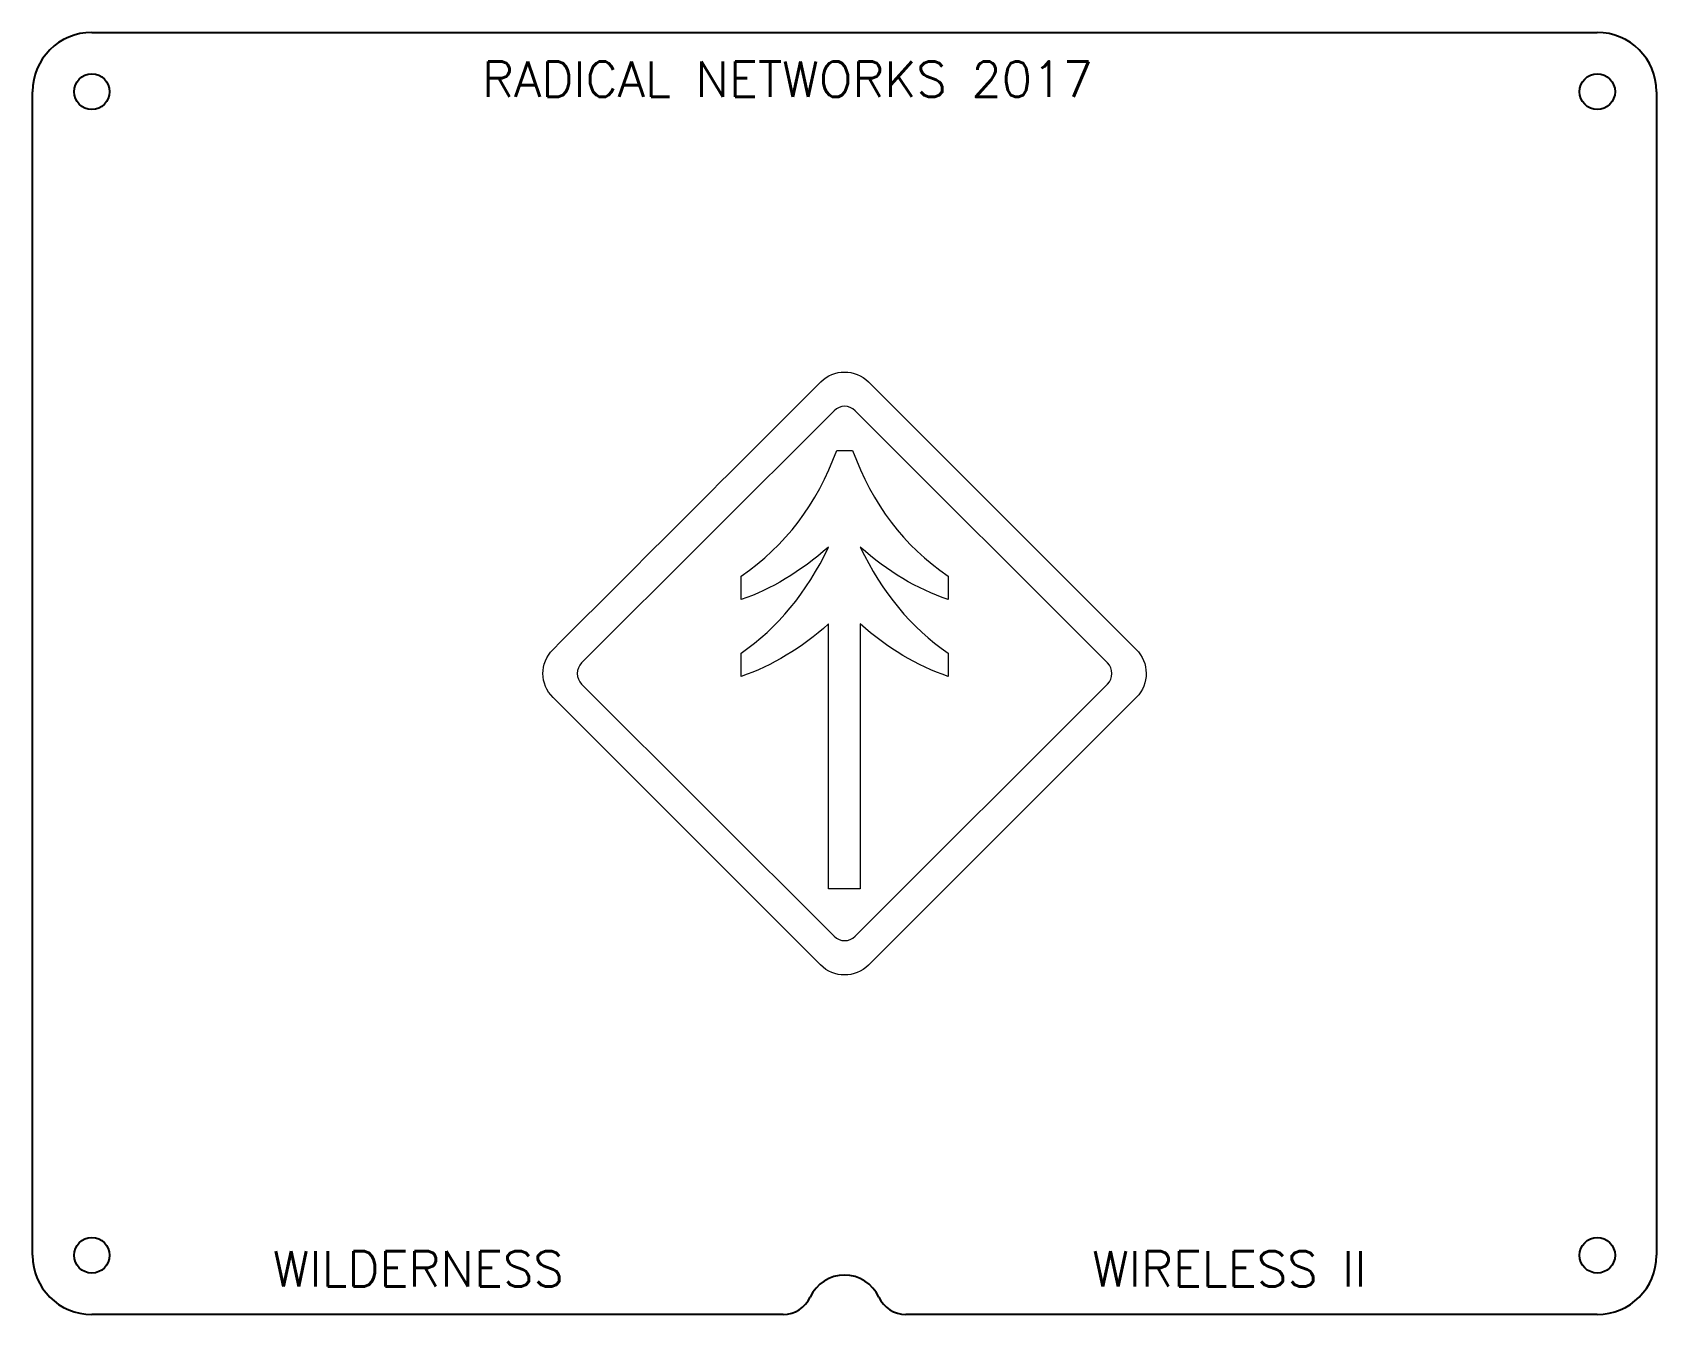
# Model space of a CAD drawing. Header units: millimetres. Extents: x 1771 to 1908, y -652 to -544.
import ezdxf

# ---------------------------------------------------------------- set-up
doc = ezdxf.new("R2010")
doc.units = ezdxf.units.MM
doc.header["$MEASUREMENT"] = 0
for name, color, linetype in [('COVER-Layer-1', 7, 'Continuous'), ('inside cuts', 1, 'Continuous'), ('NEW_LAYER_03', 7, 'Continuous')]:
    doc.layers.add(name, color=color, linetype=linetype)

msp = doc.modelspace()

# ---------------------------------------------------------------- linework, layer by layer
at = {"layer": 'COVER-Layer-1', "color": 5}
for p, q in [((1776.1, -543.5), (1903.1, -543.5)), ((1771.1, -646.7), (1771.1, -548.5)), ((1908.1, -548.5), (1908.1, -646.7)), ((1834.43, -651.7), (1776.1, -651.7)), ((1903.1, -651.7), (1844.77, -651.7))]:
    msp.add_line(p, q, dxfattribs=at)
at = {"layer": 'COVER-Layer-1', "color": 4, "lineweight": 5}
for p, q in [((1841.61, -572.99), (1864.19, -595.57)), ((1837.58, -622.2), (1815.01, -599.62)), ((1864.22, -599.61), (1841.61, -622.21)), ((1840.93, -615.76), (1838.26, -615.76))]:
    msp.add_line(p, q, dxfattribs=at)
at = {"layer": 'COVER-Layer-1', "color": 4, "lineweight": 13}
for p, q in [((1838.72, -575.42), (1817.42, -596.71)), ((1861.79, -596.71), (1840.49, -575.42)), ((1817.42, -598.49), (1838.72, -619.78)), ((1840.49, -619.78), (1861.79, -598.49))]:
    msp.add_line(p, q, dxfattribs=at)
at = {"layer": 'COVER-Layer-1', "color": 5}
for centre, radius, start, end in [((1776.1, -548.5), 5, 90, 180), ((1903.1, -548.5), 5, 0, 90), ((1776.1, -646.7), 5, 180, 270), ((1903.1, -646.7), 5, 270, 0), ((1839.6, -651.54), 3.17, 24.3932, 155.6068), ((1834.43, -649.2), 2.5, 270, 335.6068), ((1844.77, -649.2), 2.5, 204.3932, 270)]:
    msp.add_arc(centre, radius, start, end, dxfattribs=at)
at = {"layer": 'COVER-Layer-1', "color": 4, "lineweight": 5}
for points in [[(1837.6, -572.99), (1838.7, -571.88), (1840.5, -571.88), (1841.61, -572.99)], [(1814.99, -595.59), (1822.53, -588.06), (1830.06, -580.52), (1837.6, -572.99)], [(1830.89, -589.38), (1834.6, -586.84), (1837.29, -583.3), (1838.94, -578.77)], [(1838.94, -578.77), (1839.39, -578.77), (1839.83, -578.77), (1840.28, -578.77)], [(1840.28, -578.77), (1841.93, -583.3), (1844.62, -586.84), (1848.33, -589.38)], [(1830.89, -595.88), (1833.95, -593.77), (1836.4, -590.78), (1838.26, -586.93)], [(1838.26, -586.93), (1835.84, -589.04), (1833.39, -590.51), (1830.89, -591.35)], [(1848.33, -591.35), (1845.71, -590.47), (1843.24, -589), (1840.93, -586.93)], [(1840.93, -586.93), (1842.75, -590.76), (1845.22, -593.75), (1848.33, -595.88)], [(1830.89, -591.35), (1830.89, -590.69), (1830.89, -590.04), (1830.89, -589.38)], [(1848.33, -589.38), (1848.33, -590.04), (1848.33, -590.69), (1848.33, -591.35)], [(1838.26, -593.42), (1835.95, -595.47), (1833.49, -596.95), (1830.89, -597.84)], [(1838.26, -615.76), (1838.26, -608.32), (1838.26, -600.87), (1838.26, -593.42)], [(1848.33, -597.84), (1845.71, -596.95), (1843.24, -595.48), (1840.93, -593.42)], [(1840.93, -593.42), (1840.93, -600.87), (1840.93, -608.32), (1840.93, -615.76)], [(1815.01, -599.62), (1813.88, -598.52), (1813.88, -596.71), (1814.99, -595.59)], [(1830.89, -597.84), (1830.89, -597.18), (1830.89, -596.53), (1830.89, -595.88)], [(1848.33, -595.88), (1848.33, -596.53), (1848.33, -597.18), (1848.33, -597.84)], [(1864.19, -595.57), (1865.32, -596.67), (1865.33, -598.49), (1864.22, -599.61)], [(1841.61, -622.21), (1840.5, -623.33), (1838.69, -623.32), (1837.58, -622.2)]]:
    msp.add_open_spline(points, degree=3, dxfattribs=at)
at = {"layer": 'COVER-Layer-1', "color": 4, "lineweight": 13}
for points in [[(1840.49, -575.42), (1840, -574.93), (1839.21, -574.93), (1838.72, -575.42)], [(1817.42, -596.71), (1816.93, -597.2), (1816.93, -598), (1817.42, -598.49)], [(1861.79, -598.49), (1862.28, -598), (1862.28, -597.2), (1861.79, -596.71)], [(1838.72, -619.78), (1839.21, -620.27), (1840, -620.27), (1840.49, -619.78)]]:
    msp.add_open_spline(points, degree=3, dxfattribs=at)
at = {"layer": 'inside cuts'}
for centre in [(1903.1, -548.5), (1776.1, -646.7)]:
    msp.add_circle(centre, 1.5, dxfattribs=at)
at = {"layer": 'NEW_LAYER_03', "color": 1}
for centre in [(1776.1, -548.5), (1903.1, -646.7)]:
    msp.add_circle(centre, 1.5, dxfattribs=at)

# ---------------------------------------------------------------- texts
at = {"layer": 'COVER-Layer-1', "color": 4, "char_height": 3, "attachment_point": 1, "line_spacing_factor": 0.963855}
for s, insert, width in [('\\fSimplex;RADICAL NETWORKS 2017', (1809.02, -545.94), 63.0723), ('\\fSimplex;WILDERNESS', (1791.37, -646.34), 30), ('\\fSimplex;WIRELESS II', (1860.49, -646.34), 28.5181)]:
    msp.add_mtext(s, dxfattribs=dict(at, insert=insert, width=width))

doc.saveas('drawing.dxf')
